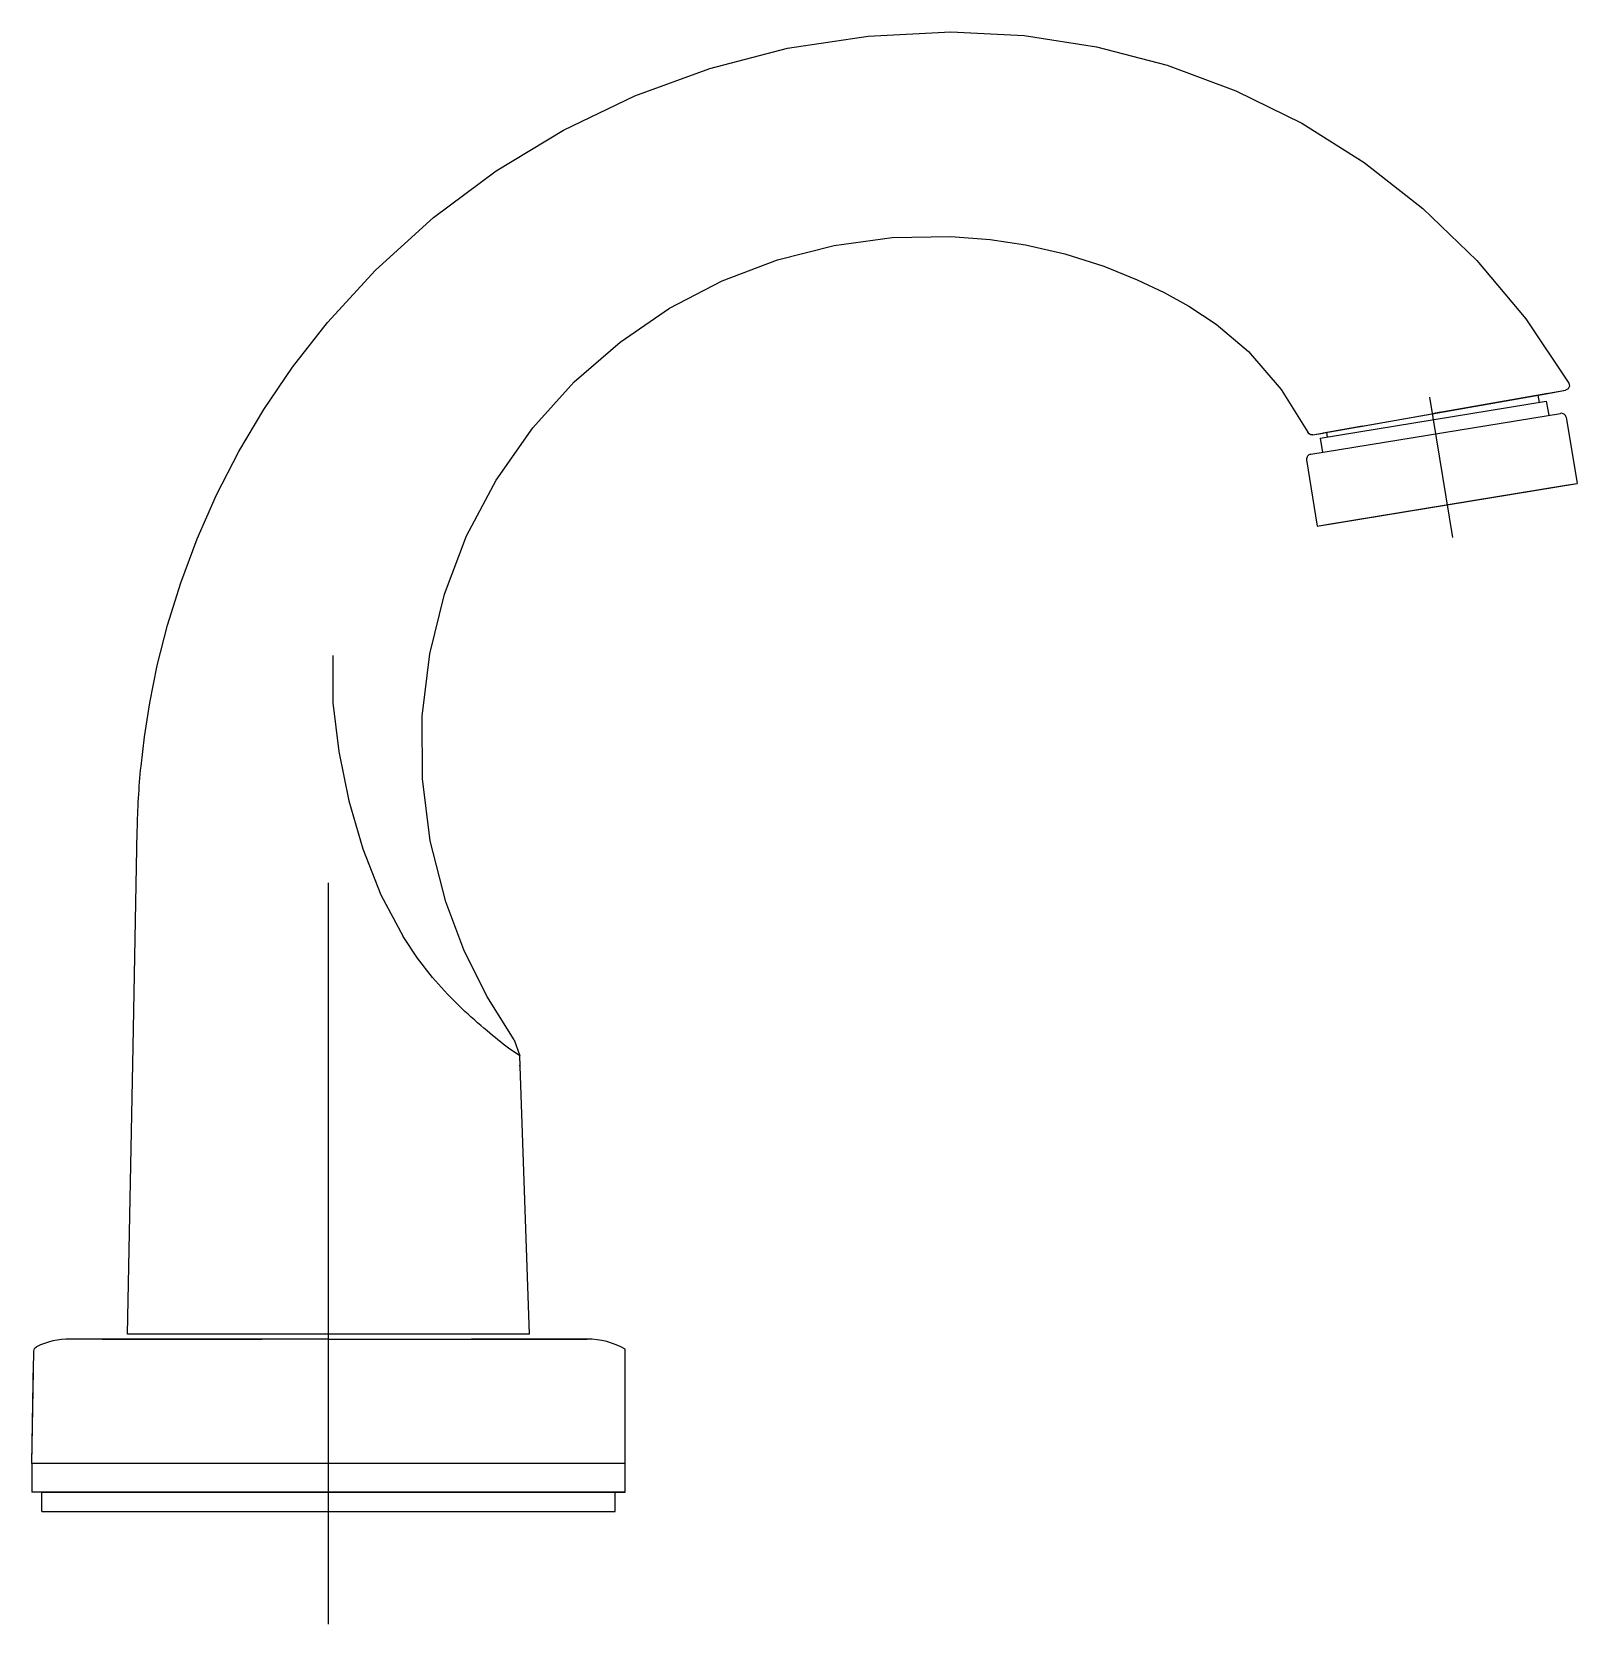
# Model space of a CAD drawing. Extents: x -18.044 to -17.882, y -0.064 to 0.102.
import ezdxf

# ---------------------------------------------------------------- set-up
doc = ezdxf.new("R2010")
doc.units = 0
doc.header["$LTSCALE"] = 0.2
doc.header["$MEASUREMENT"] = 0
doc.linetypes.add('AXES', pattern=[0.54, 0.3, -0.08, 0.08, -0.08])
doc.linetypes.add('CONTINU', pattern=[0])
doc.layers.get('0').update_dxf_attribs({"linetype": 'CONTINUOUS'})
doc.layers.add('DECA_EIXOS', color=5, linetype='AXES')

msp = doc.modelspace()

# ---------------------------------------------------------------- linework, layer by layer
at = {"linetype": 'CONTINU'}
for points in [[(-18.00762, 0.07726), (-18.00157, 0.08275), (-17.99501, 0.08765), (-17.98798, 0.0919), (-17.98053, 0.09548), (-17.9727, 0.09833), (-17.96456, 0.10043), (-17.95614, 0.10171), (-17.94752, 0.10215)], [(-17.94752, 0.10215), (-17.93985, 0.10176), (-17.93229, 0.10059), (-17.92489, 0.09867), (-17.91772, 0.096), (-17.91084, 0.0926), (-17.90431, 0.0885), (-17.89819, 0.08371), (-17.89254, 0.07826), (-17.88743, 0.07217), (-17.88294, 0.06548)], [(-17.99118, 0.06081), (-17.98685, 0.0656), (-17.98206, 0.06976), (-17.97688, 0.07329), (-17.97138, 0.07615), (-17.96563, 0.07835), (-17.9597, 0.07985), (-17.95364, 0.08067), (-17.94752, 0.08079)], [(-17.94752, 0.08079), (-17.94339, 0.08047), (-17.93971, 0.07991), (-17.93561, 0.07896), (-17.93152, 0.07768), (-17.92802, 0.07627), (-17.9252, 0.07493), (-17.92264, 0.07352), (-17.91977, 0.07162), (-17.91641, 0.06876), (-17.91298, 0.06481), (-17.91021, 0.06034)], [(-17.88294, 0.06548), (-17.88287, 0.06516), (-17.883, 0.06488), (-17.88328, 0.06473)], [(-17.90929, 0.06014), (-17.88512, 0.0644)], [(-17.90891, 0.05971), (-17.88529, 0.06358)], [(-17.88512, 0.0644), (-17.8972, 0.06227)], [(-17.89636, 0.06242), (-17.88328, 0.06473)], [(-17.88996, 0.06355), (-17.8857, 0.0643)], [(-17.88616, 0.06422), (-17.88603, 0.06346)], [(-17.88529, 0.06358), (-17.88504, 0.06211)], [(-17.88512, 0.0644), (-17.88328, 0.06473)], [(-17.90991, 0.05804), (-17.88381, 0.06231)], [(-17.90929, 0.06014), (-17.8972, 0.06227)], [(-17.90471, 0.06095), (-17.89686, 0.06233)], [(-17.89636, 0.06242), (-17.89686, 0.06233)], [(-17.88323, 0.0619), (-17.88207, 0.05499)], [(-18.00194, 0.03721), (-18.0004, 0.04344), (-17.99809, 0.04951), (-17.99502, 0.05533), (-17.99118, 0.06081)], [(-17.90968, 0.06007), (-17.90989, 0.06008), (-17.91008, 0.06017), (-17.91021, 0.06034)], [(-17.90968, 0.06007), (-17.9086, 0.06026)], [(-17.90968, 0.06007), (-17.90929, 0.06014)], [(-17.90471, 0.06095), (-17.9086, 0.06026)], [(-17.90825, 0.06033), (-17.90817, 0.05984)], [(-17.90734, 0.06049), (-17.90445, 0.061)], [(-17.90891, 0.05971), (-17.90868, 0.05824)], [(-17.91033, 0.05747), (-17.90924, 0.05055)], [(-17.90924, 0.05055), (-17.88207, 0.05499)], [(-17.88325, 0.0548), (-17.88207, 0.05499)], [(-17.90805, 0.05075), (-17.88325, 0.0548)], [(-17.90924, 0.05055), (-17.90805, 0.05075)], [(-18.01206, 0.03701), (-18.01207, 0.0321), (-18.01144, 0.02701), (-18.01041, 0.02186), (-18.00895, 0.01683), (-18.00706, 0.01205), (-18.00473, 0.00767)], [(-18.00028, 0.01132), (-18.00189, 0.01766), (-18.00271, 0.02415), (-18.00273, 0.03069), (-18.00194, 0.03721)], [(-17.99311, -0.00309), (-17.99598, 0.00146), (-17.99838, 0.00628), (-18.00028, 0.01132)], [(-17.99311, -0.00309), (-17.99253, -0.00477)], [(-18.03352, -0.03385), (-18.03294, -0.00385)], [(-17.9925, -0.00585), (-17.99253, -0.00477)], [(-17.9925, -0.00585), (-17.99257, -0.00575)], [(-17.99152, -0.03385), (-17.9925, -0.00585)], [(-18.01252, -0.03435), (-18.03952, -0.03435)], [(-18.02747, -0.03435), (-18.03952, -0.03435)], [(-18.03618, -0.03435), (-18.01947, -0.03435)], [(-18.01252, -0.03385), (-18.03352, -0.03385)], [(-18.02502, -0.03385), (-18.03352, -0.03385)], [(-18.01929, -0.03385), (-18.03066, -0.03385)], [(-17.99152, -0.03385), (-18.01252, -0.03385)], [(-18.01252, -0.03435), (-17.98551, -0.03435)], [(-18.00592, -0.03435), (-17.98924, -0.03435)], [(-17.9943, -0.03385), (-18.00569, -0.03385)], [(-17.99152, -0.03385), (-18.00002, -0.03385)], [(-17.98551, -0.03435), (-17.99757, -0.03435)], [(-18.04352, -0.04735), (-18.04331, -0.0356)], [(-18.04338, -0.03965), (-18.04331, -0.0356)], [(-17.98152, -0.05035), (-17.98152, -0.03542)], [(-18.04352, -0.04735), (-18.04333, -0.03681)], [(-18.04352, -0.04735), (-18.04338, -0.03965)], [(-18.04338, -0.03965), (-18.04337, -0.0388)], [(-18.04352, -0.04735), (-18.04352, -0.05035)], [(-18.04341, -0.04735), (-18.04352, -0.04735)], [(-18.01252, -0.04735), (-18.04341, -0.04735)], [(-17.98152, -0.04735), (-18.01252, -0.04735)], [(-17.98163, -0.04735), (-18.01252, -0.04735)], [(-18.02577, -0.05035), (-18.04352, -0.05035)], [(-18.04341, -0.05035), (-18.04352, -0.05035)], [(-18.01252, -0.05035), (-18.04341, -0.05035)], [(-18.04247, -0.05235), (-18.04247, -0.05035)], [(-18.04247, -0.05035), (-17.98257, -0.05035)], [(-18.01252, -0.05035), (-17.98152, -0.05035)], [(-17.98163, -0.05035), (-18.01252, -0.05035)], [(-17.98257, -0.05235), (-17.98257, -0.05035)], [(-18.04247, -0.05235), (-17.98257, -0.05235)]]:
    msp.add_lwpolyline(points, dxfattribs=at)
for points in [[(-18.03294, -0.00385), (-18.0325, 0.01874, -0.019804), (-18.03211, 0.02548), (-18.03175, 0.02855), (-18.0312, 0.03207), (-18.03041, 0.03597), (-18.02934, 0.04018), (-18.02795, 0.04463), (-18.02624, 0.0492), (-18.02421, 0.0538), (-18.02189, 0.05832), (-18.01927, 0.06273), (-18.01628, 0.06712), (-18.01263, 0.07179), (-18.00762, 0.07726)], [(-17.88323, 0.0619, 0.414305), (-17.88381, 0.06231)], [(-17.90991, 0.05804, 0.414296), (-17.91033, 0.05747)], [(-17.99253, -0.00477), (-17.99371, -0.00399, -0.017275), (-17.99594, -0.00218, -0.012274), (-17.99859, 0.00016), (-18.0001, 0.00165), (-18.00167, 0.00342), (-18.00323, 0.00542), (-18.00473, 0.00767)], [(-18.03952, -0.03435, 0.113996), (-18.04303, -0.03516)], [(-17.98152, -0.03542, 0.131449), (-17.98551, -0.03435)], [(-18.04331, -0.0356, -0.282007), (-18.04303, -0.03516)]]:
    msp.add_lwpolyline(points, format="xyb", dxfattribs=at)
at = {"layer": 'DECA_EIXOS'}
for points in [[(-17.89749, 0.06399), (-17.89509, 0.04935)], [(-18.01252, -0.06412), (-18.01252, 0.01329)]]:
    msp.add_lwpolyline(points, dxfattribs=at)

doc.saveas('drawing.dxf')
